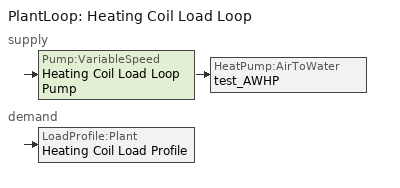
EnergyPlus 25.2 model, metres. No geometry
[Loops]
PlantLoop 'Heating Coil Load Loop'
 supply: Pump:VariableSpeed 'Heating Coil Load Loop Pump' > HeatPump:AirToWater 'test_AWHP'
 demand: LoadProfile:Plant 'Heating Coil Load Profile'
[Building]
Plant Load Profile Example: North Axis {deg}=0; Terrain=Suburbs; Loads Convergence Tolerance Value {W}=0.04; Temperature Convergence Tolerance Value {deltaC}=0.04; Solar Distribution=FullInteriorAndExterior; Maximum Number of Warmup Days=25; Minimum Number of Warmup Days=6
[Site:Location]
Chicago: Latitude {deg}=42; Longitude {deg}=-87.88; Time Zone {hr}=-6; Elevation {m}=190
[SizingPeriod:DesignDay] Day of Month=21; Humidity Condition Type=Wetbulb; Sky Clearness=1
Name | Month | Day Type | Maximum Dry-Bulb Temperature {C} | Daily Dry-Bulb Temperature Range {deltaC} | Wetbulb or DewPoint at Maximum Dry-Bulb {C} | Barometric Pressure {Pa} | Wind Speed {m/s} | Wind Direction {deg} | Dry-Bulb Temperature Range Modifier Type
Chicago Summer 1% | 7 | SummerDesignDay | 31.5 | 10.7 | 23 | 99063 | 5.3 | 230
Chicago Ohare Intl Ap Ann Htg 99.6% Condns DB | 1 | WinterDesignDay | -20 | 0 | -20 | 98934 | 4.9 | 270 | DefaultMultipliers
[PlantLoop]
Heating Coil Load Loop: Fluid Type=WATER; Plant Equipment Operation Scheme=Heating Coil Load Loop Operation; Maximum Loop Temperature {C}=100; Minimum Loop Temperature {C}=3; Maximum Loop Flow Rate {m3/s}=0.005; Minimum Loop Flow Rate {m3/s}=0; Plant Loop Volume {m3}=2; Load Distribution Scheme=Optimal
[Sizing:Plant]
Heating Coil Load Loop: Loop Type=heating; Design Loop Exit Temperature {C}=82; Loop Design Temperature Difference {deltaC}=11
[SetpointManager:Scheduled]
Heating Coil Load Loop Setpoint Manager: Control Variable=Temperature; Schedule=Heating Coil Load Loop Setpoint Temperature Schedule; Setpoint Node or NodeList=Heating Coil Load Loop Supply Outlet Node
[PlantEquipmentOperationSchemes]
Heating Coil Load Loop Operation: Control Scheme 1=Heating Coil Load Loop Heating Operation; Control Scheme 1 Schedule=AlwaysOnSchedule
[PlantEquipmentOperation:HeatingLoad]
Heating Coil Load Loop Heating Operation: Load Range 1 Lower Limit {W}=0; Load Range 1 Upper Limit {W}=10000000; Range 1 Equipment List=Heating Coil Load Loop Heating Equipment
[PlantEquipmentList]
Heating Coil Load Loop Heating Equipment: test_AWHP
[Pump:VariableSpeed]
Heating Coil Load Loop Pump: Design Maximum Flow Rate {m3/s}=0.005; Design Pump Head {Pa}=3000; Design Power Consumption {W}=22; Motor Efficiency=0.87; Fraction of Motor Inefficiencies to Fluid Stream=0; Coefficient 1 of the Part Load Performance Curve=0; Coefficient 2 of the Part Load Performance Curve=1; Coefficient 3 of the Part Load Performance Curve=0; Coefficient 4 of the Part Load Performance Curve=0; Design Minimum Flow Rate {m3/s}=0; Pump Control Type=INTERMITTENT
[HeatPump:AirToWater]
test_AWHP: Operating Mode Control Method=Load; Operating Mode Control Option for Multiple Unit=SingleMode; Rated Inlet Air Temperature in Heating Mode {C}=20; Rated Air Flow Rate in Heating Mode {m3/s}=autosize; Rated Leaving Water Temperature in Heating Mode {C}=50; Rated Water Flow Rate in Heating Mode {m3/s}=autosize; Minimum Outdoor Air Temperature in Heating Mode {C}=-20; Maximum Outdoor Air Temperature in Heating Mode {C}=25; Sizing Factor for Heating=1; Heat Pump Defrost Control=Timed; Heat Pump Defrost Time Period Fraction=0.2; Resistive Defrost Heater Capacity {W}=150; Heat Pump Multiplier=2; Control Type=FixedSpeed; Crankcase Heater Capacity {W}=100; Crankcase Heater Capacity Function of Temperature Curve=CrankCaseHeaterPowerCurve; Maximum Ambient Temperature for Crankcase Heater Operation {C}=5; Number of Speeds for Heating=2; Rated Heating Capacity at Speed 1 {W}=20000; Rated COP for Heating at Speed 1 {W/W}=3.49; Normalized Heating Capacity Function of Temperature Curve Name at Speed 1=CapCurveFuncTempHT; Heating Energy Input Ratio Function of Temperature Curve Name at Speed 1=EIRCurveFuncTempHT; Heating Energy Input Ratio Function of PLR Curve Name at Speed 1=EIRCurveFuncPLR; Rated Heating Capacity at Speed 2 {W}=autosize; Rated COP for Heating at Speed 2 {W/W}=3.51; Normalized Heating Capacity Function of Temperature Curve Name at Speed 2=CapCurveFuncTempHT2; Heating Energy Input Ratio Function of Temperature Curve Name at Speed 2=EIRCurveFuncTempHT2; Heating Energy Input Ratio Function of PLR Curve Name at Speed 2=EIRCurveFuncPLR2
[LoadProfile:Plant]
Heating Coil Load Profile: Load Schedule=Heating Coil Load Profile Load Schedule; Peak Flow Rate {m3/s}=0.005; Flow Rate Fraction Schedule=Heating Coil Load Profile Flow Frac Schedule
[EnergyManagementSystem:Actuator]
defrost_on: Actuated Component Unique=test_AWHP; Actuated Component Type=HeatPump:AirToWater; Actuated Component Control Type=Defrost Flag
[EnergyManagementSystem:OutputVariable] Type of Data in Variable=Averaged; Update Frequency=SystemTimeStep
Name | EMS Variable
EMS Defrost Flag | defrost_on
Outdoor Temp | OutdoorTemp
[EnergyManagementSystem:Sensor]
OutdoorTemp: Output:Variable or Output:Meter Index Key=Environment; Output:Variable or Output:Meter=Site Outdoor Air Drybulb Temperature
[EnergyManagementSystem:GlobalVariable]
DefrostOn
DefrostTimer
[EnergyManagementSystem:Program]
InitializeGlobalVars: SET DefrostOn = 0.0; SET DefrostTimer = 0.0
ControlDefrost: IF DefrostOn == 0.0; SET DefrostTimer = DefrostTimer + SystemTimeStep * 3600; IF (OutdoorTemp < 5.0) * (DefrostTimer >= 2400.0); SET DefrostOn = 1.0; SET DefrostTimer = 0.0; ENDIF; ELSE; SET DefrostTimer = DefrostTimer + SystemTimeStep * 3600; IF DefrostTimer >= 3600.0; SET DefrostOn = 0.0; SET DefrostTimer = 0.0; ENDIF; ENDIF
SetDefrostActuator: SET defrost_on = DefrostOn
[EnergyManagementSystem:ProgramCallingManager]
InitializeGlobalVars_Manager: BeginNewEnvironment; InitializeGlobalVars
DefrostControl_Manager: AfterPredictorAfterHVACManagers; ControlDefrost; SetDefrostActuator
[Schedule:Constant]
Heating Coil Load Loop Setpoint Temperature Schedule: Any Number, 65
AlwaysOnSchedule: On/Off, 1
[Schedule:Compact]
Heating Coil Load Profile Load Schedule: THROUGH: 03/31, FOR: AllDays, UNTIL:  4:00, 62000, UNTIL:  8:00, 25000, UNTIL:  9:00, 15000, UNTIL: 17:00, 9000, UNTIL: 24:00, 36000, THROUGH: 09/30, FOR: AllDays, UNTIL: 24:00, 0, THROUGH: 12/31, FOR: AllDays, UNTIL:  4:00, 62000, UNTIL:  8:00, 25000, UNTIL:  9:00, 15000, UNTIL: 17:00, 9000, UNTIL: 24:00, 36000
Heating Coil Load Profile Flow Frac Schedule: THROUGH: 03/31, FOR: AllDays, UNTIL: 24:00, 1, THROUGH: 09/30, FOR: AllDays, UNTIL: 24:00, 0, THROUGH: 12/31, FOR: AllDays, UNTIL: 24:00, 1
[Curve:Biquadratic] Minimum Value of x=30; Maximum Value of x=50; Minimum Value of y=-7; Maximum Value of y=20; Input Unit Type for X=Temperature; Input Unit Type for Y=Temperature; Output Unit Type=Dimensionless
Name | Coefficient1 Constant | Coefficient2 x | Coefficient3 x**2 | Coefficient4 y | Coefficient5 y**2 | Coefficient6 x*y | Minimum Curve Output | Maximum Curve Output
CapCurveFuncTempHT | 0.899 | -0.00045 | 0.00021 | 0.0185 | -0.0108 | 0.000617 | 0.5 | 1.3
EIRCurveFuncTempHT; EIRCurveFuncTempHT2 | 1.055 | 0.00035 | -0.00027 | -0.0108 | 0.0145 | -0.00023 | 0.7 | 1.5
CapCurveFuncTempHT2 | 0.885 | -0.0004 | 0.00019 | 0.0202 | -0.0096 | 0.00058 | 0.5 | 1.3
[Curve:Quadratic] Coefficient1 Constant=1; Coefficient3 x**2=0
Name | Coefficient2 x | Minimum Value of x | Maximum Value of x
EIRCurveFuncPLR; EIRCurveFuncPLR2 | 0 | 0 | 1
CrankCaseHeaterPowerCurve | 0.01 | -30 | 30
